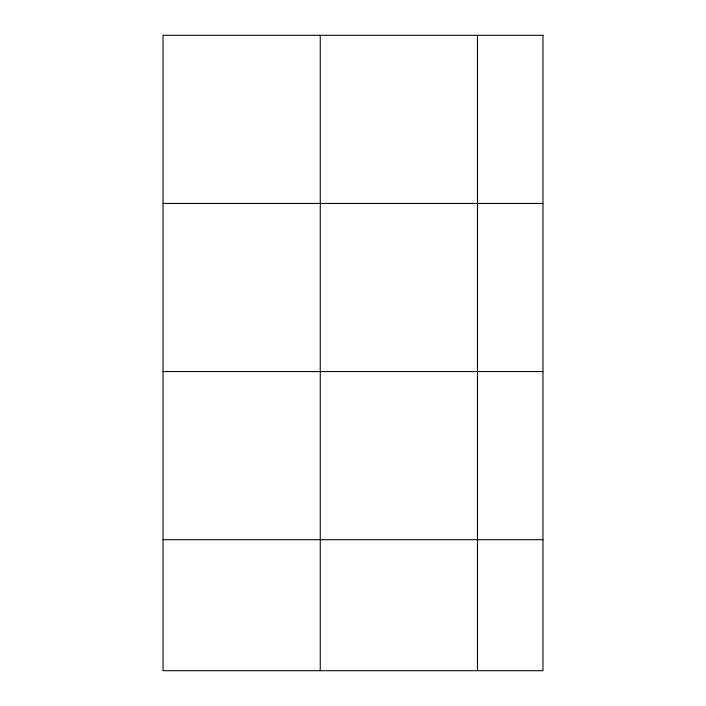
<?xml version="1.0" encoding="UTF-8"?>
<svg xmlns="http://www.w3.org/2000/svg" width="706" height="706" viewBox="0 0 706 706"><rect width="100%" height="100%" fill="white"/><g stroke="black" fill="none" stroke-linecap="round" stroke-linejoin="round"><path stroke-width="1.06" d="M163.033 203.434L542.967 203.434M163.033 371.559L542.967 371.559M163.033 539.693L542.967 539.693M477.459 35.3L477.459 670.7M320.25 35.3L320.25 670.7M542.967 35.3L163.033 35.3L163.033 670.7L542.967 670.7L542.967 35.3"/></g></svg>
